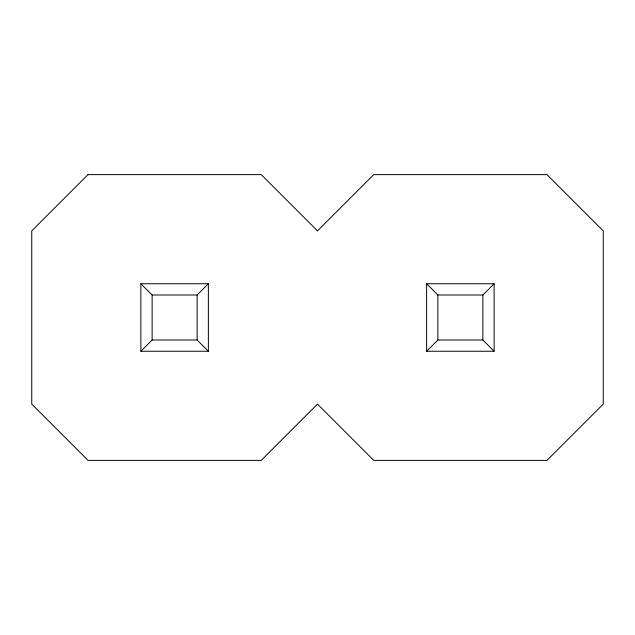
<?xml version="1.0" encoding="UTF-8"?>
<svg xmlns="http://www.w3.org/2000/svg" width="635" height="635" viewBox="0 0 635 635"><rect width="100%" height="100%" fill="white"/><g stroke="black" fill="none" stroke-linecap="round" stroke-linejoin="round"><path stroke-width="0.95" d="M140.875 351.25L152.122 340.003L152.122 294.997L140.875 283.75L208.375 283.75L208.375 351.25L140.875 351.25L140.875 283.75M152.122 294.997L197.128 294.997L208.375 283.75M426.625 351.25L437.872 340.003L437.872 294.997L426.625 283.75L494.125 283.75L494.125 351.25L426.625 351.25L426.625 283.75M437.872 294.997L482.878 294.997L494.125 283.75M152.122 340.003L197.128 340.003L208.375 351.25M437.872 340.003L482.878 340.003L494.125 351.25M482.878 294.997L482.878 340.003M197.128 294.997L197.128 340.003M88.003 174.625L31.75 230.878L31.75 404.122L88.003 460.375L261.247 460.375L317.5 404.122L373.753 460.375L546.997 460.375L603.25 404.122L603.25 230.878L546.997 174.625L373.753 174.625L317.5 230.878L261.247 174.625L88.003 174.625"/></g></svg>
